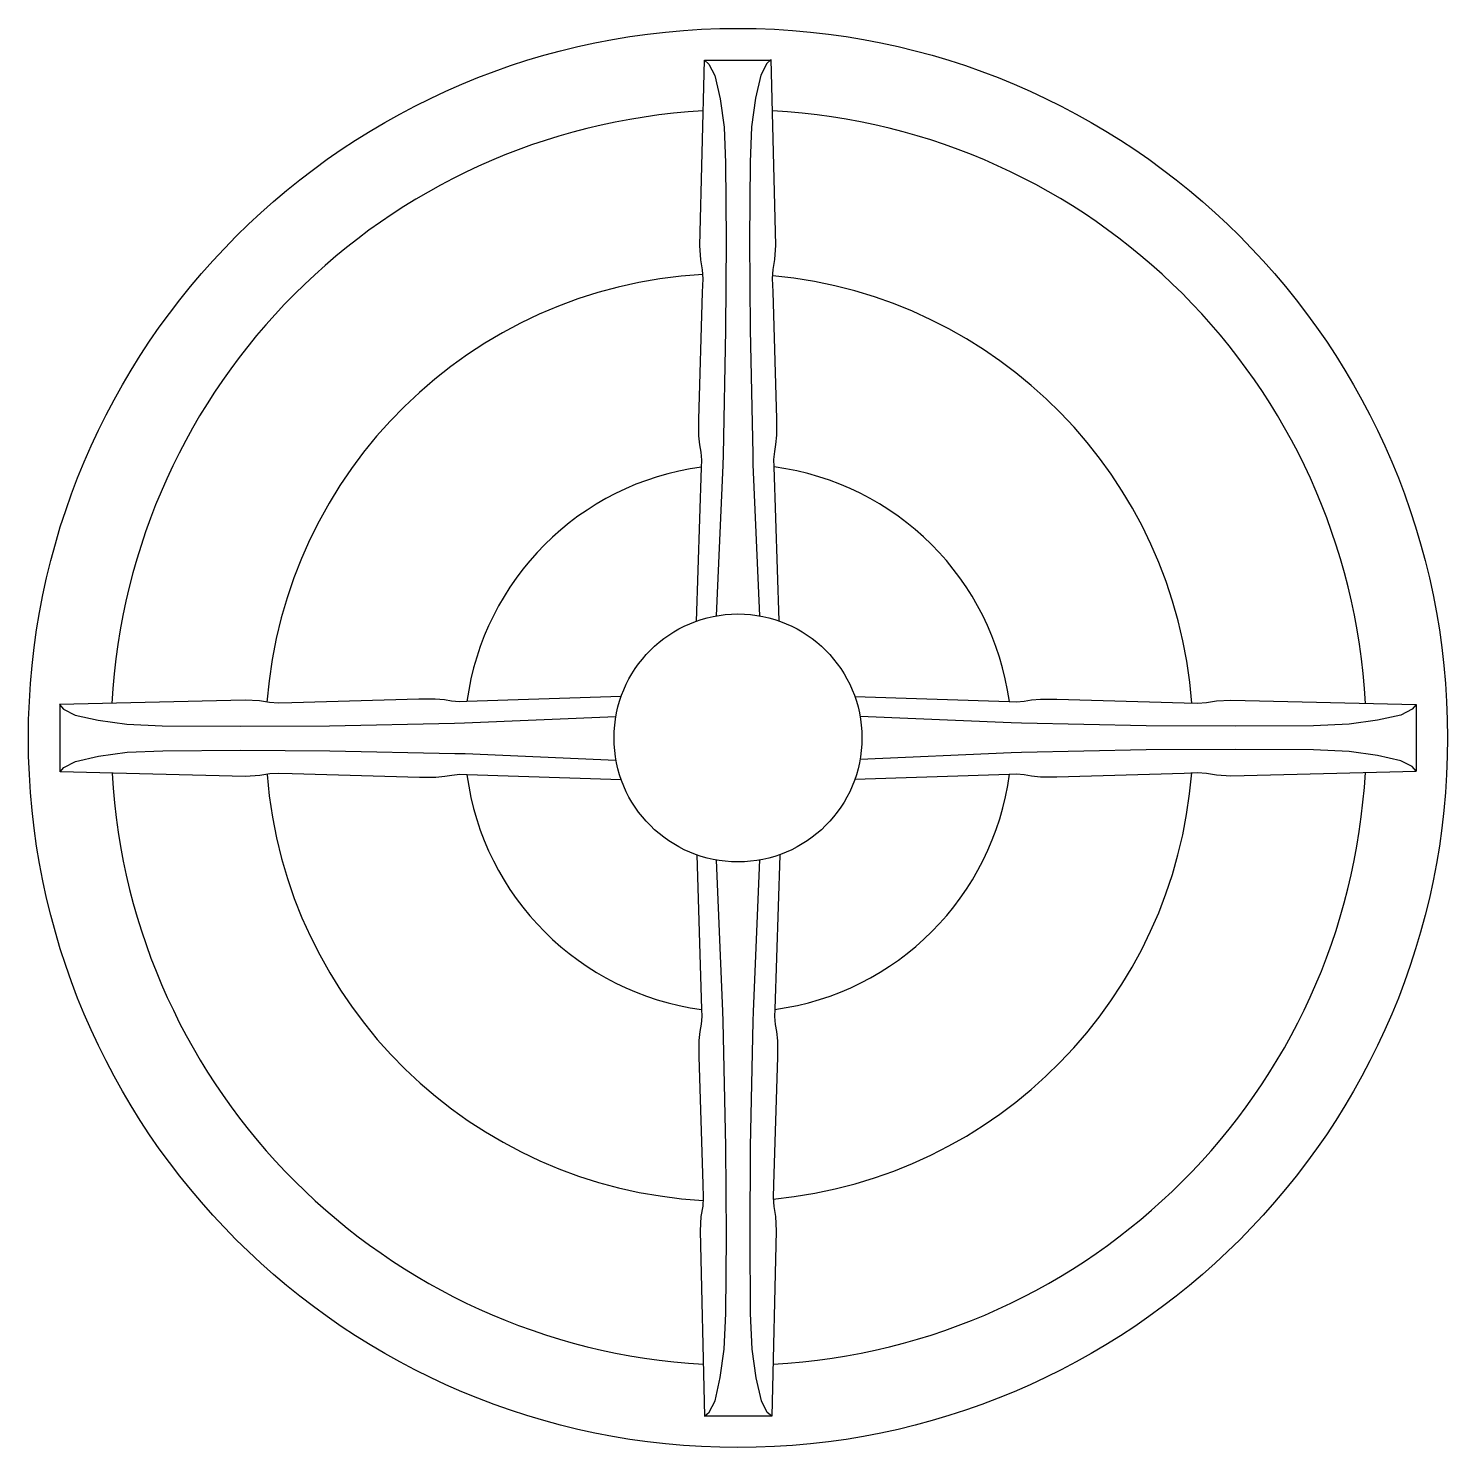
# Model space of a CAD drawing. Header units: millimetres. Extents: x -10132.08 to -10131.07, y -188.82 to -187.81.
import ezdxf

# ---------------------------------------------------------------- set-up
doc = ezdxf.new("R2010")
doc.units = ezdxf.units.MM
doc.layers.add('Tub_água_reservatórios', color=3, linetype='Continuous')

msp = doc.modelspace()

# ---------------------------------------------------------------- linework, layer by layer
at = {"layer": 'Tub_água_reservatórios', "color": 1}
for p, q in [((-10131.5995, -187.8312), (-10131.552, -187.8312)), ((-10132.0596, -188.3393), (-10132.0596, -188.2918)), ((-10131.0914, -188.2913), (-10131.0914, -188.3388)), ((-10131.5515, -188.7994), (-10131.599, -188.7994))]:
    msp.add_line(p, q, dxfattribs=at)
for points in [[(-10131.6052, -188.232), (-10131.6017, -188.1219), (-10131.6015, -188.1167), (-10131.602, -188.111), (-10131.6029, -188.1059), (-10131.6036, -188.0994), (-10131.6036, -188.0877), (-10131.6009, -187.9969), (-10131.6005, -187.9874), (-10131.6009, -187.981), (-10131.6022, -187.9738), (-10131.6028, -187.9636), (-10131.5995, -187.8312), (-10131.5963, -187.834), (-10131.5921, -187.8422), (-10131.5884, -187.8588), (-10131.5855, -187.8791), (-10131.5844, -187.9045), (-10131.584, -187.96), (-10131.5844, -188.0239), (-10131.5863, -188.113), (-10131.5865, -188.1203), (-10131.5911, -188.2279)], [(-10131.5462, -188.2316), (-10131.5497, -188.1215), (-10131.5499, -188.1163), (-10131.5494, -188.1106), (-10131.5485, -188.1055), (-10131.5478, -188.099), (-10131.5478, -188.0873), (-10131.5505, -187.9965), (-10131.5509, -187.987), (-10131.5505, -187.9806), (-10131.5492, -187.9734), (-10131.5486, -187.9632), (-10131.5519, -187.8308), (-10131.5551, -187.8336), (-10131.5593, -187.8419), (-10131.563, -187.8584), (-10131.5659, -187.8787), (-10131.567, -187.9041), (-10131.5674, -187.9596), (-10131.567, -188.0235), (-10131.5651, -188.1126), (-10131.5649, -188.1199), (-10131.5603, -188.2279)], [(-10131.6591, -188.2856), (-10131.7692, -188.2891), (-10131.7745, -188.2894), (-10131.7801, -188.2889), (-10131.7852, -188.2879), (-10131.7917, -188.2873), (-10131.8034, -188.2873), (-10131.8942, -188.29), (-10131.9037, -188.2903), (-10131.9101, -188.2899), (-10131.9173, -188.2887), (-10131.9275, -188.2881), (-10132.0599, -188.2913), (-10132.0571, -188.2945), (-10132.0489, -188.2988), (-10132.0324, -188.3024), (-10132.012, -188.3053), (-10131.9866, -188.3064), (-10131.9311, -188.3068), (-10131.8672, -188.3065), (-10131.7781, -188.3046), (-10131.7708, -188.3043), (-10131.6628, -188.2997)], [(-10131.4922, -188.2856), (-10131.382, -188.2891), (-10131.3768, -188.2894), (-10131.3712, -188.2889), (-10131.3661, -188.2879), (-10131.3596, -188.2873), (-10131.3479, -188.2873), (-10131.2571, -188.29), (-10131.2476, -188.2903), (-10131.2412, -188.2899), (-10131.234, -188.2887), (-10131.2238, -188.2881), (-10131.0914, -188.2913), (-10131.0942, -188.2945), (-10131.1024, -188.2988), (-10131.1189, -188.3024), (-10131.1392, -188.3053), (-10131.1647, -188.3064), (-10131.2202, -188.3068), (-10131.2841, -188.3065), (-10131.3732, -188.3046), (-10131.3805, -188.3043), (-10131.4884, -188.2997)], [(-10131.6589, -188.345), (-10131.769, -188.3415), (-10131.7742, -188.3413), (-10131.7798, -188.3418), (-10131.7849, -188.3427), (-10131.7914, -188.3434), (-10131.8031, -188.3434), (-10131.894, -188.3407), (-10131.9034, -188.3404), (-10131.9098, -188.3407), (-10131.917, -188.342), (-10131.9273, -188.3426), (-10132.0596, -188.3393), (-10132.0568, -188.3362), (-10132.0486, -188.3319), (-10132.0321, -188.3282), (-10132.0118, -188.3253), (-10131.9863, -188.3242), (-10131.9309, -188.3238), (-10131.867, -188.3242), (-10131.7778, -188.3261), (-10131.7705, -188.3263), (-10131.6628, -188.3309)], [(-10131.4922, -188.3445), (-10131.382, -188.341), (-10131.3768, -188.3408), (-10131.3712, -188.3413), (-10131.3661, -188.3422), (-10131.3596, -188.3429), (-10131.3479, -188.3429), (-10131.2571, -188.3402), (-10131.2476, -188.3398), (-10131.2412, -188.3402), (-10131.234, -188.3415), (-10131.2238, -188.3421), (-10131.0914, -188.3388), (-10131.0942, -188.3356), (-10131.1024, -188.3314), (-10131.1189, -188.3277), (-10131.1392, -188.3248), (-10131.1647, -188.3237), (-10131.2202, -188.3233), (-10131.2841, -188.3237), (-10131.3732, -188.3256), (-10131.3805, -188.3258), (-10131.4884, -188.3304)], [(-10131.6051, -188.3986), (-10131.6016, -188.5087), (-10131.6014, -188.5139), (-10131.6019, -188.5195), (-10131.6028, -188.5246), (-10131.6035, -188.5311), (-10131.6035, -188.5428), (-10131.6007, -188.6337), (-10131.6004, -188.6431), (-10131.6008, -188.6495), (-10131.6021, -188.6567), (-10131.6026, -188.667), (-10131.5994, -188.7993), (-10131.5962, -188.7965), (-10131.592, -188.7883), (-10131.5883, -188.7718), (-10131.5854, -188.7515), (-10131.5843, -188.726), (-10131.5839, -188.6705), (-10131.5842, -188.6067), (-10131.5862, -188.5175), (-10131.5864, -188.5102), (-10131.591, -188.4023)], [(-10131.5458, -188.3987), (-10131.5493, -188.5088), (-10131.5495, -188.514), (-10131.549, -188.5196), (-10131.5481, -188.5247), (-10131.5474, -188.5313), (-10131.5474, -188.5429), (-10131.5502, -188.6338), (-10131.5505, -188.6433), (-10131.5501, -188.6496), (-10131.5489, -188.6568), (-10131.5483, -188.6671), (-10131.5515, -188.7994), (-10131.5547, -188.7966), (-10131.5589, -188.7884), (-10131.5626, -188.7719), (-10131.5655, -188.7516), (-10131.5666, -188.7261), (-10131.567, -188.6707), (-10131.5667, -188.6068), (-10131.5648, -188.5176), (-10131.5645, -188.5104), (-10131.5599, -188.4022)]]:
    msp.add_lwpolyline(points, dxfattribs=at)
at = {"layer": 'Tub_água_reservatórios'}
msp.add_circle((-10131.5756, -188.3151), 0.5066, dxfattribs=at)
at = {"layer": 'Tub_água_reservatórios', "color": 1}
msp.add_circle((-10131.5756, -188.3151), 0.0885, dxfattribs=at)
for centre, radius, start, end in [((-10131.5751, -188.3148), 0.4481, 93.2377, 176.8836), ((-10131.5751, -188.3148), 0.4481, 3.1137, 86.9145), ((-10131.5818, -188.3147), 0.3311, 93.2806, 175.6534), ((-10131.5818, -188.3147), 0.3311, 4.2471, 84.6202), ((-10131.5755, -188.3153), 0.1954, 97.7022, 172.2947), ((-10131.5755, -188.3153), 0.1954, 7.7119, 82.408), ((-10131.5751, -188.3148), 0.4481, 183.2613, 266.775), ((-10131.5818, -188.3147), 0.3311, 184.5753, 266.7531), ((-10131.5755, -188.3153), 0.1954, 187.7022, 262.3362), ((-10131.5751, -188.3148), 0.4481, 273.1373, 356.8065), ((-10131.5818, -188.3147), 0.3311, 275.4367, 355.617), ((-10131.5755, -188.3153), 0.1954, 277.7022, 352.4362)]:
    msp.add_arc(centre, radius, start, end, dxfattribs=at)

doc.saveas('drawing.dxf')
